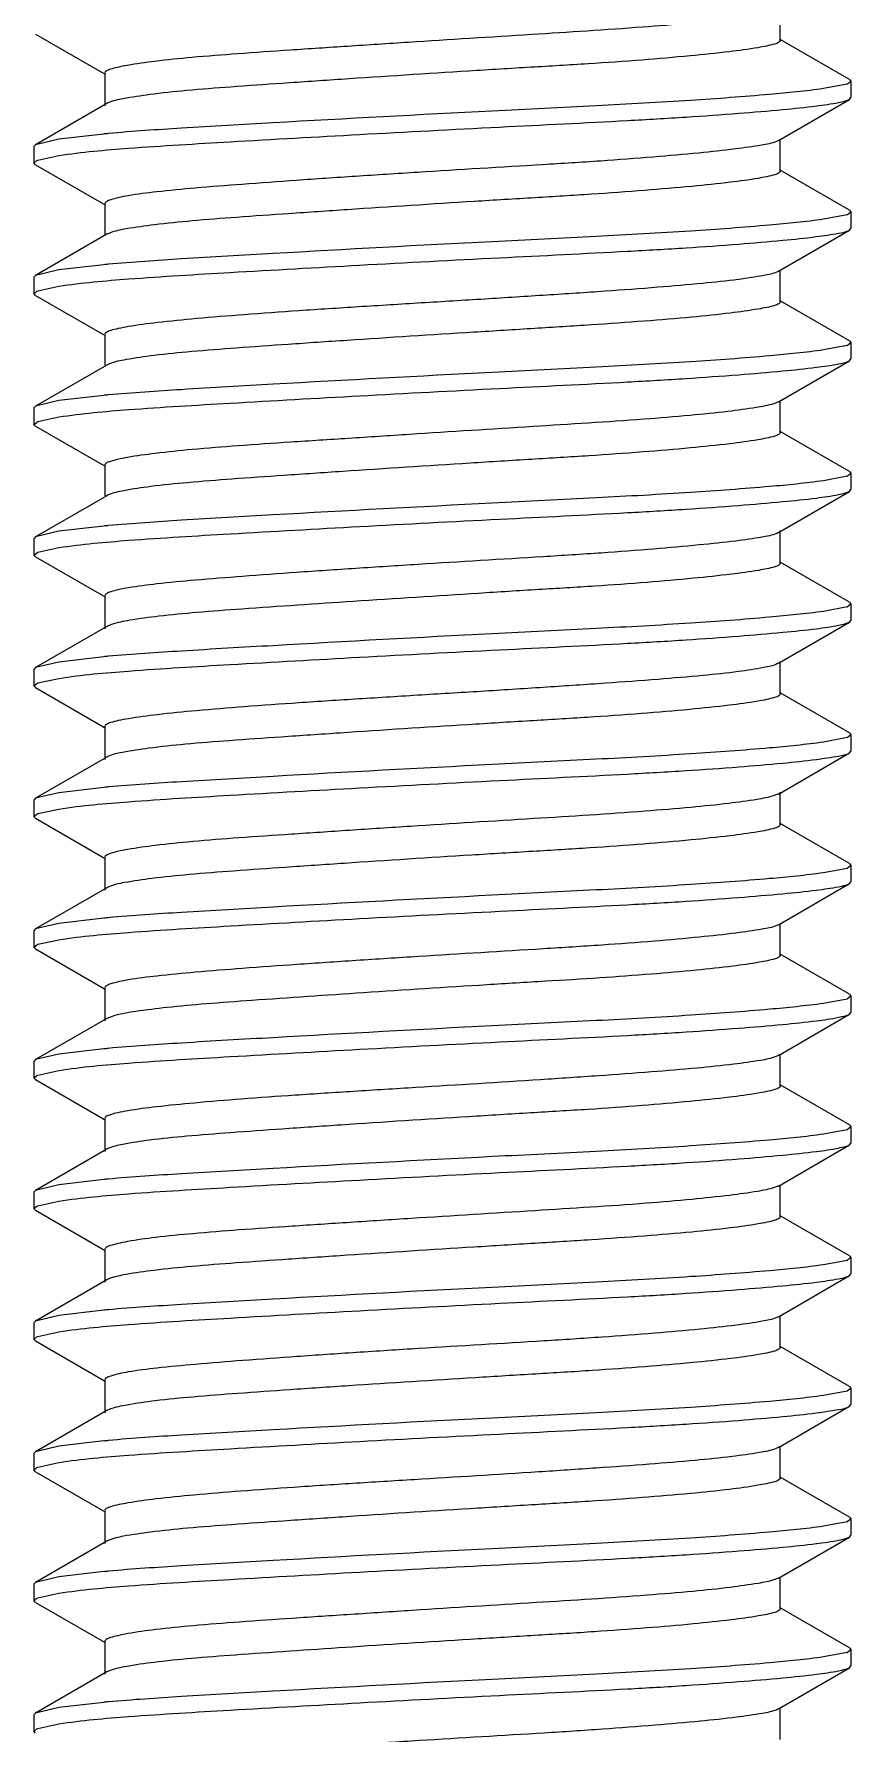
# Model space of a CAD drawing. Header units: millimetres. Extents: x 1991 to 2585, y -545 to -125.
# Drawn here: x 2374.75 to 2379.75, y -467.57 to -457.17 of the extents above; entities that cross this region are included whole.
import ezdxf

# ---------------------------------------------------------------- set-up
doc = ezdxf.new("R2010")
doc.units = ezdxf.units.MM
doc.header["$LTSCALE"] = 0.1
doc.layers.get('0').update_dxf_attribs({"lineweight": 13})

msp = doc.modelspace()

# ---------------------------------------------------------------- linework, layer by layer
at = {"color": 7, "linetype": 'Continuous'}
for p, q in [((2379.317, -457.211), (2379.317, -457.023)), ((2374.759, -457.171), (2375.181, -457.415)), ((2379.741, -457.449), (2379.317, -457.204)), ((2375.184, -457.411), (2375.184, -457.611)), ((2379.726, -457.478), (2379.583, -457.505)), ((2379.75, -457.461), (2379.729, -457.477)), ((2379.741, -457.449), (2379.75, -457.46)), ((2379.75, -457.46), (2379.75, -457.56)), ((2375.196, -457.597), (2374.76, -457.849)), ((2375.203, -457.593), (2375.196, -457.597)), ((2379.307, -457.823), (2379.742, -457.571)), ((2379.742, -457.571), (2379.75, -457.56)), ((2375.178, -457.783), (2374.903, -457.815)), ((2374.76, -457.849), (2374.75, -457.86)), ((2374.75, -457.86), (2374.75, -457.96)), ((2374.903, -457.815), (2374.76, -457.849)), ((2379.307, -457.823), (2379.295, -457.829)), ((2379.317, -458.011), (2379.317, -457.823)), ((2374.75, -457.961), (2374.768, -457.946)), ((2374.759, -457.971), (2374.75, -457.96)), ((2374.759, -457.971), (2375.181, -458.215)), ((2374.768, -457.946), (2374.774, -457.943)), ((2374.774, -457.943), (2374.903, -457.915)), ((2379.741, -458.249), (2379.317, -458.004)), ((2375.184, -458.211), (2375.184, -458.397)), ((2379.726, -458.278), (2379.582, -458.305)), ((2379.75, -458.261), (2379.728, -458.277)), ((2379.741, -458.249), (2379.75, -458.26)), ((2379.75, -458.26), (2379.75, -458.36)), ((2375.196, -458.397), (2374.76, -458.649)), ((2375.214, -458.389), (2375.196, -458.397)), ((2379.307, -458.623), (2379.742, -458.371)), ((2379.742, -458.371), (2379.75, -458.36)), ((2374.903, -458.615), (2374.76, -458.649)), ((2375.178, -458.583), (2374.903, -458.615)), ((2379.307, -458.622), (2379.301, -458.626)), ((2379.317, -458.811), (2379.317, -458.623)), ((2374.76, -458.649), (2374.75, -458.66)), ((2374.75, -458.66), (2374.75, -458.76)), ((2374.768, -458.746), (2374.774, -458.743)), ((2374.774, -458.743), (2374.903, -458.715)), ((2374.759, -458.771), (2374.75, -458.76)), ((2374.751, -458.761), (2374.768, -458.746)), ((2374.759, -458.771), (2375.181, -459.015)), ((2379.741, -459.049), (2379.317, -458.804)), ((2375.184, -459.011), (2375.184, -459.197)), ((2379.741, -459.049), (2379.75, -459.06)), ((2379.726, -459.078), (2379.583, -459.105)), ((2379.75, -459.061), (2379.729, -459.077)), ((2379.75, -459.06), (2379.75, -459.16)), ((2375.196, -459.197), (2374.76, -459.449)), ((2375.212, -459.189), (2375.196, -459.197)), ((2379.307, -459.423), (2379.742, -459.171)), ((2379.742, -459.171), (2379.75, -459.16)), ((2374.76, -459.449), (2374.75, -459.46)), ((2374.75, -459.46), (2374.75, -459.56)), ((2374.903, -459.415), (2374.76, -459.449)), ((2375.178, -459.383), (2374.903, -459.415)), ((2379.307, -459.422), (2379.278, -459.434)), ((2379.317, -459.611), (2379.317, -459.423)), ((2374.759, -459.571), (2374.75, -459.56)), ((2374.751, -459.561), (2374.768, -459.546)), ((2374.759, -459.571), (2375.181, -459.815)), ((2374.768, -459.546), (2374.774, -459.543)), ((2374.774, -459.543), (2374.903, -459.515)), ((2379.741, -459.849), (2379.317, -459.604)), ((2375.184, -459.811), (2375.184, -459.997)), ((2379.726, -459.878), (2379.583, -459.905)), ((2379.75, -459.861), (2379.729, -459.877)), ((2379.741, -459.849), (2379.75, -459.86)), ((2379.75, -459.86), (2379.75, -459.96)), ((2375.205, -459.992), (2375.196, -459.997)), ((2379.307, -460.223), (2379.742, -459.971)), ((2379.742, -459.971), (2379.75, -459.96)), ((2375.196, -459.997), (2374.76, -460.249)), ((2375.178, -460.183), (2374.903, -460.215)), ((2374.76, -460.249), (2374.75, -460.26)), ((2374.75, -460.26), (2374.75, -460.36)), ((2374.903, -460.215), (2374.76, -460.249)), ((2379.307, -460.223), (2379.296, -460.228)), ((2379.317, -460.411), (2379.317, -460.211)), ((2374.759, -460.371), (2374.75, -460.36)), ((2374.751, -460.361), (2374.768, -460.346)), ((2374.759, -460.371), (2375.181, -460.615)), ((2374.768, -460.346), (2374.774, -460.343)), ((2374.774, -460.343), (2374.903, -460.315)), ((2379.741, -460.649), (2379.317, -460.404)), ((2375.184, -460.611), (2375.184, -460.811)), ((2379.726, -460.678), (2379.582, -460.705)), ((2379.75, -460.661), (2379.728, -460.677)), ((2379.741, -460.649), (2379.75, -460.66)), ((2379.75, -460.66), (2379.75, -460.76)), ((2375.196, -460.797), (2374.76, -461.049)), ((2375.224, -460.785), (2375.196, -460.797)), ((2379.307, -461.023), (2379.742, -460.771)), ((2379.742, -460.771), (2379.75, -460.76)), ((2374.903, -461.015), (2374.76, -461.049)), ((2375.178, -460.983), (2374.903, -461.015)), ((2379.307, -461.022), (2379.301, -461.025)), ((2379.317, -461.211), (2379.317, -461.011)), ((2374.76, -461.049), (2374.75, -461.06)), ((2374.75, -461.06), (2374.75, -461.16)), ((2374.774, -461.143), (2374.903, -461.115)), ((2374.759, -461.171), (2374.75, -461.16)), ((2374.75, -461.161), (2374.768, -461.146)), ((2374.759, -461.171), (2375.181, -461.415)), ((2374.768, -461.146), (2374.774, -461.143)), ((2379.741, -461.449), (2379.317, -461.204)), ((2375.184, -461.411), (2375.184, -461.611)), ((2379.726, -461.478), (2379.583, -461.505)), ((2379.75, -461.461), (2379.729, -461.477)), ((2379.741, -461.449), (2379.75, -461.46)), ((2379.75, -461.46), (2379.75, -461.56)), ((2375.196, -461.597), (2374.76, -461.849)), ((2375.202, -461.594), (2375.196, -461.597)), ((2379.307, -461.823), (2379.742, -461.571)), ((2379.742, -461.571), (2379.75, -461.56)), ((2374.76, -461.849), (2374.75, -461.86)), ((2374.75, -461.86), (2374.75, -461.96)), ((2374.903, -461.815), (2374.76, -461.849)), ((2375.178, -461.783), (2374.903, -461.815)), ((2379.307, -461.822), (2379.28, -461.833)), ((2379.317, -462.011), (2379.317, -461.811)), ((2374.75, -461.961), (2374.768, -461.946)), ((2374.759, -461.971), (2374.75, -461.96)), ((2374.768, -461.946), (2374.774, -461.943)), ((2374.774, -461.943), (2374.903, -461.915)), ((2374.759, -461.971), (2375.181, -462.215)), ((2379.741, -462.249), (2379.317, -462.004)), ((2375.184, -462.211), (2375.184, -462.411)), ((2379.726, -462.278), (2379.583, -462.305)), ((2379.75, -462.261), (2379.729, -462.277)), ((2379.741, -462.249), (2379.75, -462.26)), ((2379.75, -462.26), (2379.75, -462.36)), ((2379.307, -462.623), (2379.742, -462.371)), ((2379.742, -462.371), (2379.75, -462.36)), ((2375.196, -462.397), (2374.76, -462.649)), ((2375.208, -462.391), (2375.196, -462.397)), ((2375.178, -462.583), (2374.903, -462.615)), ((2374.76, -462.649), (2374.75, -462.66)), ((2374.75, -462.66), (2374.75, -462.76)), ((2374.903, -462.615), (2374.76, -462.649)), ((2379.307, -462.623), (2379.296, -462.628)), ((2379.317, -462.811), (2379.317, -462.623)), ((2374.759, -462.771), (2374.75, -462.76)), ((2374.75, -462.761), (2374.768, -462.746)), ((2374.759, -462.771), (2375.181, -463.015)), ((2374.768, -462.746), (2374.774, -462.743)), ((2374.774, -462.743), (2374.903, -462.715)), ((2379.741, -463.049), (2379.317, -462.804)), ((2375.184, -463.011), (2375.184, -463.211)), ((2379.726, -463.078), (2379.582, -463.105)), ((2379.75, -463.061), (2379.728, -463.077)), ((2379.741, -463.049), (2379.75, -463.06)), ((2379.75, -463.06), (2379.75, -463.16)), ((2375.196, -463.197), (2374.76, -463.449)), ((2375.246, -463.179), (2375.196, -463.197)), ((2379.307, -463.423), (2379.742, -463.171)), ((2379.742, -463.171), (2379.75, -463.16)), ((2374.903, -463.415), (2374.76, -463.449)), ((2375.178, -463.383), (2374.903, -463.415)), ((2379.307, -463.422), (2379.292, -463.43)), ((2379.317, -463.611), (2379.317, -463.423)), ((2374.76, -463.449), (2374.75, -463.46)), ((2374.75, -463.46), (2374.75, -463.56)), ((2374.774, -463.543), (2374.903, -463.515)), ((2374.759, -463.571), (2374.75, -463.56)), ((2374.751, -463.561), (2374.768, -463.546)), ((2374.759, -463.571), (2375.181, -463.815)), ((2374.768, -463.546), (2374.774, -463.543)), ((2379.741, -463.849), (2379.317, -463.604)), ((2375.184, -463.811), (2375.184, -464.011)), ((2379.726, -463.878), (2379.583, -463.905)), ((2379.75, -463.861), (2379.729, -463.877)), ((2379.741, -463.849), (2379.75, -463.86)), ((2379.75, -463.86), (2379.75, -463.96)), ((2375.196, -463.997), (2374.76, -464.249)), ((2375.203, -463.993), (2375.196, -463.997)), ((2379.307, -464.223), (2379.742, -463.971)), ((2379.742, -463.971), (2379.75, -463.96)), ((2374.76, -464.249), (2374.75, -464.26)), ((2374.903, -464.215), (2374.76, -464.249)), ((2375.178, -464.183), (2374.903, -464.215)), ((2379.307, -464.222), (2379.282, -464.232)), ((2379.317, -464.411), (2379.317, -464.223)), ((2374.75, -464.26), (2374.75, -464.36)), ((2374.75, -464.361), (2374.768, -464.346)), ((2374.768, -464.346), (2374.774, -464.343)), ((2374.774, -464.343), (2374.903, -464.315)), ((2374.759, -464.371), (2374.75, -464.36)), ((2374.759, -464.371), (2375.181, -464.615)), ((2379.741, -464.649), (2379.317, -464.404)), ((2375.184, -464.611), (2375.184, -464.811)), ((2379.75, -464.661), (2379.729, -464.677)), ((2379.741, -464.649), (2379.75, -464.66)), ((2379.75, -464.66), (2379.75, -464.76)), ((2379.307, -465.023), (2379.742, -464.771)), ((2379.726, -464.678), (2379.583, -464.705)), ((2379.742, -464.771), (2379.75, -464.76)), ((2375.196, -464.797), (2374.76, -465.049)), ((2375.213, -464.789), (2375.196, -464.797)), ((2375.178, -464.983), (2374.903, -465.015)), ((2374.76, -465.049), (2374.75, -465.06)), ((2374.75, -465.06), (2374.75, -465.16)), ((2374.903, -465.015), (2374.76, -465.049)), ((2379.307, -465.023), (2379.297, -465.028)), ((2379.317, -465.211), (2379.317, -465.023)), ((2374.75, -465.161), (2374.768, -465.146)), ((2374.759, -465.171), (2374.75, -465.16)), ((2374.759, -465.171), (2375.181, -465.415)), ((2374.768, -465.146), (2374.774, -465.143)), ((2374.774, -465.143), (2374.903, -465.115)), ((2379.741, -465.449), (2379.317, -465.204)), ((2375.184, -465.411), (2375.184, -465.611)), ((2379.726, -465.478), (2379.582, -465.505)), ((2379.75, -465.461), (2379.729, -465.477)), ((2379.741, -465.449), (2379.75, -465.46)), ((2379.75, -465.46), (2379.75, -465.56)), ((2375.196, -465.597), (2374.76, -465.849)), ((2375.215, -465.588), (2375.196, -465.597)), ((2379.307, -465.823), (2379.742, -465.571)), ((2379.742, -465.571), (2379.75, -465.56)), ((2374.903, -465.815), (2374.76, -465.849)), ((2375.178, -465.783), (2374.903, -465.815)), ((2374.76, -465.849), (2374.75, -465.86)), ((2374.75, -465.86), (2374.75, -465.96)), ((2374.774, -465.943), (2374.903, -465.915)), ((2379.307, -465.822), (2379.289, -465.831)), ((2379.317, -466.011), (2379.317, -465.823)), ((2374.759, -465.971), (2374.75, -465.96)), ((2374.751, -465.961), (2374.768, -465.946)), ((2374.759, -465.971), (2375.181, -466.215)), ((2374.768, -465.946), (2374.774, -465.943)), ((2379.741, -466.249), (2379.317, -466.004)), ((2375.184, -466.211), (2375.184, -466.411)), ((2379.726, -466.278), (2379.583, -466.305)), ((2379.75, -466.261), (2379.728, -466.277)), ((2379.741, -466.249), (2379.75, -466.26)), ((2379.75, -466.26), (2379.75, -466.36)), ((2375.196, -466.397), (2374.76, -466.649)), ((2375.205, -466.392), (2375.196, -466.397)), ((2379.307, -466.623), (2379.742, -466.371)), ((2379.742, -466.371), (2379.75, -466.36)), ((2374.903, -466.615), (2374.76, -466.649)), ((2375.178, -466.583), (2374.903, -466.615)), ((2379.307, -466.622), (2379.284, -466.632)), ((2379.317, -466.811), (2379.317, -466.623)), ((2374.76, -466.649), (2374.75, -466.66)), ((2374.75, -466.66), (2374.75, -466.76)), ((2374.751, -466.761), (2374.768, -466.746)), ((2374.768, -466.746), (2374.774, -466.743)), ((2374.774, -466.743), (2374.903, -466.715)), ((2374.759, -466.771), (2374.75, -466.76)), ((2374.759, -466.771), (2375.181, -467.015)), ((2379.741, -467.049), (2379.317, -466.804)), ((2375.184, -467.011), (2375.184, -467.211)), ((2379.75, -467.061), (2379.729, -467.077)), ((2379.741, -467.049), (2379.75, -467.06)), ((2379.75, -467.06), (2379.75, -467.16)), ((2379.726, -467.078), (2379.583, -467.105)), ((2379.742, -467.171), (2379.75, -467.16)), ((2375.196, -467.197), (2374.76, -467.449)), ((2375.222, -467.186), (2375.196, -467.197)), ((2379.307, -467.423), (2379.742, -467.171)), ((2374.76, -467.449), (2374.75, -467.46)), ((2374.75, -467.46), (2374.75, -467.56)), ((2374.903, -467.415), (2374.76, -467.449)), ((2375.178, -467.383), (2374.903, -467.415)), ((2379.307, -467.423), (2379.297, -467.428)), ((2379.317, -467.611), (2379.317, -467.423)), ((2374.759, -467.571), (2374.75, -467.56)), ((2374.751, -467.561), (2374.768, -467.546)), ((2374.768, -467.546), (2374.774, -467.543)), ((2374.774, -467.543), (2374.903, -467.515))]:
    msp.add_line(p, q, dxfattribs=at)
for centre, radius, start, end in [((2379.676, -457.329), 0.157, 288.6055, 289.6462), ((2376.02, -466.871), 9.127, 95.1221, 95.2927), ((2379.677, -458.133), 0.152, 288.6909, 289.756), ((2376.03, -467.773), 9.229, 95.1259, 95.2947), ((2379.678, -458.935), 0.15, 288.5155, 289.5946), ((2376.035, -468.643), 9.3, 95.1188, 95.2862), ((2379.676, -459.729), 0.156, 288.5383, 289.5806), ((2376.021, -469.287), 9.143, 95.1194, 95.2897), ((2379.676, -460.531), 0.155, 288.6905, 289.7396), ((2376.034, -470.224), 9.281, 95.1229, 95.2908), ((2379.679, -461.337), 0.148, 288.5841, 289.6763), ((2376.037, -471.045), 9.302, 95.1289, 95.2962), ((2379.677, -462.131), 0.155, 288.4987, 289.55), ((2376.024, -471.722), 9.178, 95.1177, 95.2873), ((2379.676, -462.929), 0.157, 288.6502, 289.6894), ((2376.03, -472.585), 9.241, 95.1228, 95.2913), ((2379.678, -463.736), 0.15, 288.6348, 289.7167), ((2376.034, -473.417), 9.274, 95.1305, 95.2983), ((2379.677, -464.533), 0.153, 288.4943, 289.5594), ((2376.03, -474.188), 9.245, 95.1211, 95.2897), ((2379.679, -465.339), 0.146, 288.8066, 289.9085), ((2376.031, -474.998), 9.254, 95.1223, 95.2905), ((2379.677, -466.134), 0.152, 288.6791, 289.7505), ((2376.03, -475.766), 9.222, 95.1305, 95.2993), ((2379.678, -466.935), 0.151, 288.528, 289.6045), ((2376.032, -476.599), 9.256, 95.1246, 95.2931)]:
    msp.add_arc(centre, radius, start, end, dxfattribs=at)
for points, knots in [([(2379.275, -457.034), (2379.24, -457.045), (2379.145, -457.062), (2378.972, -457.085), (2378.742, -457.108), (2378.343, -457.14), (2377.771, -457.176), (2377.169, -457.214), (2376.676, -457.246), (2376.328, -457.269), (2376.01, -457.291), (2375.734, -457.312), (2375.509, -457.335), (2375.357, -457.356), (2375.267, -457.373), (2375.223, -457.385), (2375.197, -457.394), (2375.184, -457.405), (2375.184, -457.41)], [0, 0, 0, 0, 0.027272, 0.070088, 0.126875, 0.195939, 0.361395, 0.544538, 0.635144, 0.720918, 0.79908, 0.867088, 0.922521, 0.96375, 0.978668, 0.989617, 0.996555, 1, 1, 1, 1]), ([(2379.317, -457.211), (2379.317, -457.215), (2379.305, -457.226), (2379.26, -457.24), (2379.157, -457.26), (2378.985, -457.283), (2378.749, -457.307), (2378.461, -457.332), (2378.135, -457.355), (2377.782, -457.375), (2377.278, -457.406), (2376.771, -457.439), (2376.285, -457.472), (2375.969, -457.494), (2375.699, -457.515), (2375.478, -457.538), (2375.319, -457.562), (2375.232, -457.58), (2375.203, -457.593)], [0, 0, 0, 0, 0.003442, 0.010168, 0.035519, 0.077942, 0.136199, 0.207493, 0.287485, 0.372467, 0.464083, 0.653075, 0.740355, 0.816808, 0.88245, 0.937075, 0.977037, 1, 1, 1, 1]), ([(2374.903, -457.915), (2375.044, -457.893), (2375.394, -457.863), (2376.007, -457.827), (2376.764, -457.784), (2377.575, -457.741), (2378.241, -457.709), (2378.729, -457.681), (2379.046, -457.658), (2379.312, -457.636), (2379.516, -457.615), (2379.644, -457.597), (2379.711, -457.583), (2379.734, -457.575), (2379.742, -457.571)], [0, 0, 0, 0, 0.088359, 0.216646, 0.380121, 0.556719, 0.718421, 0.792406, 0.858904, 0.914634, 0.95723, 0.985574, 0.994417, 1, 1, 1, 1]), ([(2379.583, -457.505), (2379.473, -457.521), (2379.202, -457.547), (2378.739, -457.581), (2378.172, -457.612), (2377.321, -457.654), (2376.474, -457.7), (2375.691, -457.744), (2375.354, -457.767), (2375.205, -457.78)], [0, 0, 0, 0, 0.075677, 0.185981, 0.317933, 0.463383, 0.769321, 0.897416, 1, 1, 1, 1]), ([(2379.295, -457.829), (2379.266, -457.84), (2379.181, -457.856), (2379.023, -457.878), (2378.802, -457.902), (2378.527, -457.926), (2378.208, -457.95), (2377.727, -457.98), (2377.227, -458.009), (2376.724, -458.042), (2376.366, -458.066), (2376.039, -458.09), (2375.754, -458.112), (2375.521, -458.134), (2375.364, -458.154), (2375.271, -458.171), (2375.225, -458.184), (2375.197, -458.194), (2375.184, -458.205), (2375.184, -458.21)], [0, 0, 0, 0, 0.022867, 0.061938, 0.116205, 0.18354, 0.26167, 0.348015, 0.532927, 0.625163, 0.712963, 0.793127, 0.86294, 0.920121, 0.962537, 0.977815, 0.989058, 0.996294, 1, 1, 1, 1]), ([(2379.317, -458.011), (2379.317, -458.015), (2379.305, -458.026), (2379.261, -458.04), (2379.16, -458.06), (2378.992, -458.082), (2378.76, -458.106), (2378.477, -458.13), (2378.156, -458.153), (2377.808, -458.174), (2377.31, -458.204), (2376.808, -458.237), (2376.323, -458.27), (2376.006, -458.292), (2375.732, -458.313), (2375.507, -458.335), (2375.338, -458.359), (2375.246, -458.376), (2375.214, -458.389)], [0, 0, 0, 0, 0.003427, 0.010026, 0.034958, 0.076561, 0.133893, 0.204155, 0.283126, 0.367091, 0.457463, 0.645352, 0.732847, 0.810155, 0.876453, 0.932411, 0.974478, 1, 1, 1, 1]), ([(2379.582, -458.305), (2379.473, -458.32), (2379.202, -458.347), (2378.738, -458.381), (2378.172, -458.412), (2377.32, -458.453), (2376.474, -458.5), (2375.691, -458.545), (2375.354, -458.567), (2375.205, -458.58)], [0, 0, 0, 0, 0.075654, 0.186043, 0.318087, 0.463375, 0.769447, 0.897598, 1, 1, 1, 1]), ([(2374.903, -458.715), (2375.044, -458.693), (2375.394, -458.663), (2376.007, -458.627), (2376.764, -458.584), (2377.575, -458.541), (2378.241, -458.509), (2378.729, -458.481), (2379.046, -458.459), (2379.312, -458.436), (2379.516, -458.416), (2379.651, -458.394), (2379.722, -458.383), (2379.742, -458.371)], [0, 0, 0, 0, 0.088358, 0.216636, 0.380112, 0.556738, 0.71844, 0.792368, 0.858898, 0.914642, 0.95724, 0.985582, 1, 1, 1, 1]), ([(2379.301, -458.626), (2379.275, -458.639), (2379.193, -458.654), (2379.041, -458.678), (2378.824, -458.7), (2378.553, -458.723), (2378.235, -458.747), (2377.882, -458.77), (2377.507, -458.794), (2377.122, -458.817), (2376.743, -458.841), (2376.381, -458.864), (2376.05, -458.888), (2375.762, -458.911), (2375.526, -458.934), (2375.366, -458.955), (2375.271, -458.972), (2375.225, -458.984), (2375.198, -458.993), (2375.184, -459.004), (2375.184, -459.009)], [0, 0, 0, 0, 0.021333, 0.059026, 0.112005, 0.178683, 0.256517, 0.342795, 0.43459, 0.528589, 0.621436, 0.70991, 0.790954, 0.861561, 0.919337, 0.962431, 0.977925, 0.98921, 0.996381, 1, 1, 1, 1]), ([(2379.317, -458.811), (2379.317, -458.815), (2379.305, -458.826), (2379.261, -458.84), (2379.16, -458.86), (2378.991, -458.882), (2378.759, -458.907), (2378.475, -458.93), (2378.154, -458.953), (2377.806, -458.974), (2377.307, -459.005), (2376.804, -459.037), (2376.32, -459.07), (2376.002, -459.092), (2375.729, -459.113), (2375.504, -459.135), (2375.336, -459.159), (2375.245, -459.177), (2375.212, -459.189)], [0, 0, 0, 0, 0.003391, 0.009965, 0.03494, 0.076639, 0.134036, 0.204374, 0.283528, 0.367439, 0.458076, 0.645992, 0.733472, 0.810792, 0.87697, 0.932856, 0.974674, 1, 1, 1, 1]), ([(2379.583, -459.105), (2379.473, -459.12), (2379.202, -459.147), (2378.739, -459.181), (2378.172, -459.212), (2377.32, -459.254), (2376.474, -459.3), (2375.691, -459.345), (2375.354, -459.367), (2375.205, -459.38)], [0, 0, 0, 0, 0.075629, 0.185981, 0.318019, 0.463381, 0.76933, 0.897521, 1, 1, 1, 1]), ([(2374.903, -459.515), (2375.044, -459.493), (2375.393, -459.463), (2376.007, -459.427), (2376.764, -459.384), (2377.575, -459.341), (2378.241, -459.309), (2378.729, -459.281), (2379.046, -459.258), (2379.312, -459.236), (2379.516, -459.215), (2379.644, -459.197), (2379.712, -459.183), (2379.734, -459.175), (2379.742, -459.171)], [0, 0, 0, 0, 0.088291, 0.216568, 0.38007, 0.556638, 0.71833, 0.792245, 0.858813, 0.914552, 0.957091, 0.985541, 0.99446, 1, 1, 1, 1]), ([(2379.278, -459.434), (2379.243, -459.445), (2379.149, -459.461), (2378.978, -459.485), (2378.749, -459.508), (2378.351, -459.54), (2377.778, -459.575), (2377.176, -459.614), (2376.682, -459.646), (2376.332, -459.669), (2376.013, -459.69), (2375.736, -459.712), (2375.511, -459.735), (2375.358, -459.756), (2375.268, -459.773), (2375.223, -459.785), (2375.197, -459.794), (2375.184, -459.805), (2375.184, -459.81)], [0, 0, 0, 0, 0.026752, 0.069172, 0.125672, 0.194521, 0.359873, 0.54322, 0.63402, 0.72002, 0.798396, 0.866616, 0.92224, 0.963598, 0.978566, 0.98956, 0.996539, 1, 1, 1, 1]), ([(2379.317, -459.611), (2379.317, -459.615), (2379.305, -459.626), (2379.26, -459.64), (2379.157, -459.66), (2378.987, -459.683), (2378.751, -459.707), (2378.464, -459.731), (2378.14, -459.754), (2377.787, -459.775), (2377.285, -459.806), (2376.779, -459.839), (2376.294, -459.872), (2375.977, -459.894), (2375.706, -459.915), (2375.484, -459.937), (2375.323, -459.961), (2375.235, -459.979), (2375.205, -459.992)], [0, 0, 0, 0, 0.003429, 0.010119, 0.035383, 0.077634, 0.135678, 0.206732, 0.286545, 0.371249, 0.462624, 0.651369, 0.738689, 0.815357, 0.881134, 0.936056, 0.976469, 1, 1, 1, 1]), ([(2374.903, -460.315), (2375.044, -460.293), (2375.393, -460.263), (2376.007, -460.227), (2376.764, -460.184), (2377.575, -460.141), (2378.241, -460.109), (2378.729, -460.081), (2379.046, -460.058), (2379.312, -460.036), (2379.516, -460.015), (2379.644, -459.997), (2379.711, -459.982), (2379.734, -459.975), (2379.742, -459.971)], [0, 0, 0, 0, 0.08826, 0.216571, 0.380114, 0.556647, 0.71834, 0.792328, 0.858885, 0.914619, 0.957211, 0.985543, 0.994418, 1, 1, 1, 1]), ([(2379.583, -459.905), (2379.473, -459.921), (2379.202, -459.947), (2378.739, -459.981), (2378.173, -460.012), (2377.321, -460.054), (2376.474, -460.1), (2375.691, -460.144), (2375.354, -460.167), (2375.205, -460.18)], [0, 0, 0, 0, 0.075679, 0.185971, 0.317932, 0.463384, 0.769331, 0.89743, 1, 1, 1, 1]), ([(2379.296, -460.228), (2379.267, -460.24), (2379.182, -460.256), (2379.025, -460.278), (2378.804, -460.301), (2378.53, -460.326), (2378.211, -460.349), (2377.73, -460.38), (2377.229, -460.409), (2376.726, -460.442), (2376.368, -460.466), (2376.04, -460.49), (2375.755, -460.512), (2375.522, -460.534), (2375.364, -460.554), (2375.271, -460.571), (2375.225, -460.584), (2375.197, -460.593), (2375.184, -460.605), (2375.184, -460.61)], [0, 0, 0, 0, 0.022704, 0.061611, 0.115761, 0.183035, 0.261127, 0.34747, 0.532464, 0.62476, 0.712639, 0.792898, 0.862784, 0.920035, 0.962515, 0.977804, 0.989051, 0.996288, 1, 1, 1, 1]), ([(2379.317, -460.411), (2379.317, -460.415), (2379.305, -460.426), (2379.262, -460.44), (2379.163, -460.459), (2378.998, -460.481), (2378.769, -460.505), (2378.491, -460.529), (2378.175, -460.552), (2377.831, -460.572), (2377.338, -460.603), (2376.733, -460.642), (2376.158, -460.681), (2375.761, -460.71), (2375.532, -460.732), (2375.357, -460.755), (2375.26, -460.773), (2375.224, -460.785)], [0, 0, 0, 0, 0.003382, 0.009906, 0.034441, 0.075406, 0.131894, 0.201332, 0.27938, 0.362486, 0.451948, 0.638739, 0.80448, 0.871466, 0.928406, 0.972242, 1, 1, 1, 1]), ([(2379.582, -460.705), (2379.473, -460.72), (2379.202, -460.747), (2378.738, -460.781), (2378.172, -460.812), (2377.32, -460.853), (2376.474, -460.9), (2375.691, -460.945), (2375.354, -460.967), (2375.205, -460.98)], [0, 0, 0, 0, 0.075659, 0.18607, 0.318055, 0.463392, 0.769439, 0.89771, 1, 1, 1, 1]), ([(2374.903, -461.115), (2375.044, -461.093), (2375.393, -461.063), (2376.007, -461.027), (2376.764, -460.984), (2377.575, -460.941), (2378.241, -460.909), (2378.729, -460.881), (2379.046, -460.858), (2379.312, -460.836), (2379.516, -460.815), (2379.644, -460.797), (2379.711, -460.782), (2379.734, -460.775), (2379.742, -460.771)], [0, 0, 0, 0, 0.088259, 0.216625, 0.380133, 0.556663, 0.718378, 0.792402, 0.858914, 0.914648, 0.957247, 0.98558, 0.99444, 1, 1, 1, 1]), ([(2379.301, -461.025), (2379.275, -461.039), (2379.194, -461.054), (2379.042, -461.078), (2378.826, -461.1), (2378.554, -461.123), (2378.236, -461.146), (2377.883, -461.17), (2377.508, -461.194), (2377.123, -461.217), (2376.744, -461.241), (2376.382, -461.264), (2376.051, -461.288), (2375.762, -461.311), (2375.526, -461.334), (2375.366, -461.355), (2375.271, -461.372), (2375.225, -461.384), (2375.198, -461.393), (2375.184, -461.404), (2375.184, -461.409)], [0, 0, 0, 0, 0.021249, 0.058891, 0.11181, 0.178444, 0.256266, 0.34254, 0.434348, 0.528377, 0.621262, 0.709764, 0.790841, 0.861494, 0.919294, 0.962414, 0.97793, 0.989226, 0.996393, 1, 1, 1, 1]), ([(2379.317, -461.211), (2379.317, -461.215), (2379.305, -461.226), (2379.259, -461.24), (2379.156, -461.261), (2378.984, -461.283), (2378.746, -461.308), (2378.457, -461.332), (2378.131, -461.355), (2377.776, -461.376), (2377.272, -461.407), (2376.764, -461.44), (2376.278, -461.473), (2375.962, -461.495), (2375.692, -461.516), (2375.473, -461.539), (2375.315, -461.563), (2375.23, -461.58), (2375.202, -461.594)], [0, 0, 0, 0, 0.003449, 0.010142, 0.03562, 0.078165, 0.136658, 0.208153, 0.28837, 0.373449, 0.465398, 0.654615, 0.741817, 0.818231, 0.883597, 0.937994, 0.977513, 1, 1, 1, 1]), ([(2379.583, -461.505), (2379.473, -461.521), (2379.202, -461.547), (2378.739, -461.581), (2378.172, -461.612), (2377.32, -461.654), (2376.474, -461.7), (2375.691, -461.745), (2375.354, -461.767), (2375.205, -461.78)], [0, 0, 0, 0, 0.075633, 0.185974, 0.31805, 0.46338, 0.769328, 0.897532, 1, 1, 1, 1]), ([(2374.903, -461.915), (2375.044, -461.893), (2375.393, -461.863), (2376.007, -461.827), (2376.764, -461.784), (2377.575, -461.741), (2378.241, -461.709), (2378.729, -461.681), (2379.046, -461.659), (2379.312, -461.636), (2379.516, -461.616), (2379.651, -461.594), (2379.722, -461.583), (2379.742, -461.571)], [0, 0, 0, 0, 0.088286, 0.216637, 0.380142, 0.556676, 0.71844, 0.792419, 0.858914, 0.914647, 0.957267, 0.985601, 1, 1, 1, 1]), ([(2379.28, -461.833), (2379.246, -461.844), (2379.153, -461.861), (2378.984, -461.884), (2378.755, -461.907), (2378.358, -461.94), (2377.785, -461.975), (2377.182, -462.013), (2376.687, -462.045), (2376.336, -462.069), (2376.016, -462.09), (2375.739, -462.112), (2375.512, -462.134), (2375.359, -462.156), (2375.268, -462.173), (2375.223, -462.185), (2375.197, -462.194), (2375.184, -462.205), (2375.184, -462.21)], [0, 0, 0, 0, 0.026273, 0.068325, 0.124563, 0.193216, 0.358471, 0.542002, 0.632981, 0.71919, 0.797765, 0.866177, 0.921981, 0.963457, 0.978469, 0.989503, 0.99652, 1, 1, 1, 1]), ([(2379.317, -462.011), (2379.317, -462.015), (2379.305, -462.026), (2379.26, -462.04), (2379.158, -462.06), (2378.989, -462.082), (2378.754, -462.107), (2378.468, -462.131), (2378.145, -462.154), (2377.794, -462.175), (2377.294, -462.205), (2376.789, -462.238), (2376.304, -462.271), (2375.987, -462.293), (2375.715, -462.314), (2375.492, -462.336), (2375.328, -462.36), (2375.239, -462.378), (2375.208, -462.391)], [0, 0, 0, 0, 0.003424, 0.010069, 0.035222, 0.077262, 0.13505, 0.205813, 0.285388, 0.369763, 0.460847, 0.649281, 0.73665, 0.813589, 0.879486, 0.934813, 0.975774, 1, 1, 1, 1]), ([(2374.903, -462.715), (2375.044, -462.693), (2375.393, -462.663), (2376.007, -462.627), (2376.764, -462.584), (2377.575, -462.541), (2378.241, -462.509), (2378.729, -462.481), (2379.046, -462.458), (2379.312, -462.436), (2379.516, -462.415), (2379.644, -462.397), (2379.711, -462.383), (2379.734, -462.375), (2379.742, -462.371)], [0, 0, 0, 0, 0.088292, 0.216611, 0.380112, 0.556654, 0.718398, 0.792366, 0.858867, 0.914575, 0.957219, 0.985536, 0.994379, 1, 1, 1, 1]), ([(2379.583, -462.305), (2379.473, -462.321), (2379.202, -462.347), (2378.739, -462.381), (2378.172, -462.412), (2377.32, -462.454), (2376.474, -462.5), (2375.691, -462.545), (2375.354, -462.567), (2375.205, -462.58)], [0, 0, 0, 0, 0.075671, 0.18598, 0.317957, 0.463383, 0.769328, 0.89746, 1, 1, 1, 1]), ([(2379.296, -462.628), (2379.268, -462.64), (2379.183, -462.655), (2379.026, -462.678), (2378.806, -462.701), (2378.533, -462.726), (2378.214, -462.749), (2377.732, -462.78), (2377.231, -462.809), (2376.728, -462.842), (2376.369, -462.866), (2376.041, -462.889), (2375.756, -462.912), (2375.522, -462.934), (2375.35, -462.955), (2375.244, -462.977), (2375.197, -462.993), (2375.184, -463.005), (2375.184, -463.01)], [0, 0, 0, 0, 0.022554, 0.061309, 0.115348, 0.182566, 0.260624, 0.346967, 0.532042, 0.624396, 0.712349, 0.792699, 0.862657, 0.919972, 0.962515, 0.989048, 0.996284, 1, 1, 1, 1]), ([(2379.317, -462.811), (2379.317, -462.815), (2379.306, -462.826), (2379.264, -462.839), (2379.168, -462.858), (2379.008, -462.88), (2378.787, -462.904), (2378.516, -462.927), (2378.207, -462.95), (2377.872, -462.97), (2377.39, -462.999), (2376.79, -463.038), (2376.218, -463.077), (2375.817, -463.106), (2375.58, -463.127), (2375.394, -463.15), (2375.288, -463.168), (2375.246, -463.179)], [0, 0, 0, 0, 0.00331, 0.009686, 0.033543, 0.073405, 0.128453, 0.196268, 0.272978, 0.354652, 0.442249, 0.627147, 0.794417, 0.862749, 0.921545, 0.968323, 1, 1, 1, 1]), ([(2379.582, -463.105), (2379.473, -463.12), (2379.202, -463.147), (2378.738, -463.181), (2378.172, -463.212), (2377.32, -463.253), (2376.474, -463.3), (2375.691, -463.344), (2375.355, -463.367), (2375.205, -463.38)], [0, 0, 0, 0, 0.075649, 0.186075, 0.317953, 0.463388, 0.769432, 0.89747, 1, 1, 1, 1]), ([(2374.903, -463.515), (2375.044, -463.493), (2375.393, -463.463), (2376.007, -463.427), (2376.764, -463.384), (2377.575, -463.341), (2378.241, -463.309), (2378.729, -463.281), (2379.046, -463.258), (2379.312, -463.236), (2379.516, -463.215), (2379.644, -463.197), (2379.711, -463.182), (2379.734, -463.175), (2379.742, -463.171)], [0, 0, 0, 0, 0.088277, 0.216596, 0.380105, 0.556652, 0.718365, 0.792381, 0.858873, 0.914569, 0.957224, 0.98553, 0.9944, 1, 1, 1, 1]), ([(2379.292, -463.43), (2379.261, -463.442), (2379.174, -463.458), (2379.013, -463.481), (2378.79, -463.503), (2378.515, -463.526), (2378.195, -463.549), (2377.715, -463.581), (2377.215, -463.612), (2376.715, -463.643), (2376.359, -463.666), (2376.033, -463.689), (2375.75, -463.712), (2375.519, -463.735), (2375.362, -463.755), (2375.269, -463.772), (2375.224, -463.784), (2375.197, -463.793), (2375.184, -463.804), (2375.184, -463.809)], [0, 0, 0, 0, 0.023892, 0.063725, 0.118322, 0.186069, 0.264446, 0.350775, 0.535467, 0.627332, 0.714652, 0.794497, 0.863979, 0.920756, 0.963088, 0.978325, 0.989416, 0.996452, 1, 1, 1, 1]), ([(2379.317, -463.611), (2379.317, -463.615), (2379.305, -463.626), (2379.26, -463.64), (2379.156, -463.66), (2378.985, -463.683), (2378.748, -463.707), (2378.46, -463.732), (2378.134, -463.755), (2377.781, -463.775), (2377.277, -463.807), (2376.77, -463.839), (2376.284, -463.873), (2375.968, -463.895), (2375.698, -463.916), (2375.478, -463.938), (2375.318, -463.962), (2375.232, -463.98), (2375.203, -463.993)], [0, 0, 0, 0, 0.003472, 0.010169, 0.035557, 0.077986, 0.1363, 0.207624, 0.28765, 0.372591, 0.464316, 0.653319, 0.740576, 0.817096, 0.882592, 0.93722, 0.977095, 1, 1, 1, 1]), ([(2379.583, -463.905), (2379.473, -463.921), (2379.202, -463.947), (2378.738, -463.981), (2378.172, -464.012), (2377.32, -464.054), (2376.474, -464.1), (2375.691, -464.145), (2375.354, -464.167), (2375.205, -464.18)], [0, 0, 0, 0, 0.075633, 0.185979, 0.318056, 0.463381, 0.769332, 0.897526, 1, 1, 1, 1]), ([(2374.903, -464.315), (2375.044, -464.293), (2375.393, -464.263), (2376.007, -464.227), (2376.764, -464.184), (2377.575, -464.141), (2378.241, -464.109), (2378.729, -464.081), (2379.046, -464.059), (2379.312, -464.036), (2379.516, -464.015), (2379.644, -463.997), (2379.711, -463.982), (2379.734, -463.975), (2379.742, -463.971)], [0, 0, 0, 0, 0.088267, 0.216616, 0.380117, 0.556669, 0.718383, 0.792421, 0.858905, 0.914607, 0.957252, 0.985561, 0.994427, 1, 1, 1, 1]), ([(2379.282, -464.232), (2379.248, -464.243), (2379.157, -464.26), (2378.989, -464.283), (2378.761, -464.307), (2378.364, -464.34), (2377.791, -464.375), (2377.187, -464.413), (2376.692, -464.445), (2376.34, -464.468), (2376.019, -464.49), (2375.74, -464.512), (2375.513, -464.534), (2375.359, -464.555), (2375.268, -464.573), (2375.224, -464.585), (2375.197, -464.594), (2375.184, -464.606), (2375.184, -464.61)], [0, 0, 0, 0, 0.025831, 0.067541, 0.123538, 0.192012, 0.357177, 0.540876, 0.632018, 0.718423, 0.797182, 0.865771, 0.921742, 0.963326, 0.978377, 0.989447, 0.996501, 1, 1, 1, 1]), ([(2379.317, -464.411), (2379.317, -464.415), (2379.305, -464.426), (2379.261, -464.44), (2379.16, -464.46), (2378.991, -464.482), (2378.759, -464.507), (2378.475, -464.53), (2378.155, -464.553), (2377.806, -464.574), (2377.308, -464.605), (2376.805, -464.637), (2376.32, -464.67), (2376.003, -464.692), (2375.729, -464.713), (2375.504, -464.735), (2375.337, -464.759), (2375.245, -464.777), (2375.213, -464.789)], [0, 0, 0, 0, 0.003418, 0.010003, 0.034966, 0.076667, 0.134038, 0.204334, 0.283485, 0.367389, 0.457985, 0.64589, 0.733351, 0.810685, 0.876847, 0.932779, 0.974643, 1, 1, 1, 1]), ([(2374.903, -465.115), (2375.044, -465.093), (2375.394, -465.063), (2376.007, -465.027), (2376.764, -464.984), (2377.575, -464.941), (2378.241, -464.909), (2378.729, -464.881), (2379.046, -464.858), (2379.312, -464.836), (2379.516, -464.815), (2379.644, -464.797), (2379.711, -464.783), (2379.734, -464.775), (2379.742, -464.771)], [0, 0, 0, 0, 0.088357, 0.216646, 0.380122, 0.556716, 0.718419, 0.79241, 0.858906, 0.914635, 0.957231, 0.985574, 0.994419, 1, 1, 1, 1]), ([(2379.583, -464.705), (2379.473, -464.721), (2379.202, -464.747), (2378.739, -464.781), (2378.172, -464.812), (2377.32, -464.854), (2376.474, -464.9), (2375.691, -464.945), (2375.354, -464.967), (2375.205, -464.98)], [0, 0, 0, 0, 0.075674, 0.185989, 0.318014, 0.46341, 0.769347, 0.897546, 1, 1, 1, 1]), ([(2379.297, -465.028), (2379.268, -465.04), (2379.185, -465.055), (2379.028, -465.078), (2378.809, -465.101), (2378.535, -465.125), (2378.216, -465.149), (2377.735, -465.18), (2377.233, -465.209), (2376.73, -465.241), (2376.37, -465.266), (2376.042, -465.289), (2375.756, -465.312), (2375.522, -465.334), (2375.35, -465.355), (2375.244, -465.377), (2375.197, -465.393), (2375.184, -465.405), (2375.184, -465.41)], [0, 0, 0, 0, 0.022415, 0.06103, 0.114959, 0.182124, 0.26015, 0.34649, 0.531641, 0.624047, 0.712067, 0.792502, 0.862526, 0.9199, 0.962504, 0.989049, 0.996283, 1, 1, 1, 1]), ([(2379.317, -465.211), (2379.317, -465.215), (2379.305, -465.226), (2379.261, -465.24), (2379.161, -465.26), (2378.993, -465.282), (2378.762, -465.306), (2378.479, -465.33), (2378.16, -465.353), (2377.813, -465.374), (2377.316, -465.404), (2376.814, -465.436), (2376.33, -465.469), (2376.012, -465.491), (2375.738, -465.512), (2375.511, -465.534), (2375.342, -465.558), (2375.249, -465.576), (2375.215, -465.588)], [0, 0, 0, 0, 0.003319, 0.009853, 0.034859, 0.076308, 0.133439, 0.203571, 0.282368, 0.366133, 0.456336, 0.643979, 0.731547, 0.808951, 0.87545, 0.931603, 0.973986, 1, 1, 1, 1]), ([(2374.903, -465.915), (2375.044, -465.893), (2375.394, -465.863), (2376.007, -465.827), (2376.764, -465.784), (2377.575, -465.741), (2378.241, -465.709), (2378.729, -465.681), (2379.046, -465.659), (2379.312, -465.636), (2379.516, -465.616), (2379.651, -465.594), (2379.722, -465.583), (2379.742, -465.571)], [0, 0, 0, 0, 0.088361, 0.216639, 0.380114, 0.556741, 0.718442, 0.792373, 0.858901, 0.914644, 0.957242, 0.985585, 1, 1, 1, 1]), ([(2379.582, -465.505), (2379.473, -465.52), (2379.202, -465.547), (2378.738, -465.581), (2378.172, -465.612), (2377.32, -465.654), (2376.474, -465.7), (2375.691, -465.744), (2375.355, -465.767), (2375.205, -465.78)], [0, 0, 0, 0, 0.07558, 0.18602, 0.317893, 0.463354, 0.769392, 0.897439, 1, 1, 1, 1]), ([(2379.289, -465.831), (2379.257, -465.843), (2379.168, -465.859), (2379.004, -465.882), (2378.78, -465.904), (2378.503, -465.927), (2378.183, -465.95), (2377.703, -465.982), (2377.205, -466.012), (2376.706, -466.043), (2376.352, -466.066), (2376.028, -466.089), (2375.747, -466.112), (2375.516, -466.135), (2375.347, -466.157), (2375.243, -466.178), (2375.197, -466.193), (2375.184, -466.204), (2375.184, -466.209)], [0, 0, 0, 0, 0.024672, 0.06516, 0.120245, 0.18831, 0.266852, 0.353194, 0.537554, 0.629125, 0.716094, 0.795574, 0.864722, 0.921195, 0.963296, 0.989483, 0.996477, 1, 1, 1, 1]), ([(2379.317, -466.011), (2379.317, -466.015), (2379.305, -466.026), (2379.26, -466.04), (2379.157, -466.06), (2378.986, -466.083), (2378.751, -466.107), (2378.463, -466.131), (2378.139, -466.154), (2377.786, -466.175), (2377.284, -466.206), (2376.778, -466.239), (2376.292, -466.272), (2375.976, -466.294), (2375.705, -466.315), (2375.483, -466.337), (2375.322, -466.361), (2375.235, -466.379), (2375.205, -466.392)], [0, 0, 0, 0, 0.00346, 0.010148, 0.035424, 0.077697, 0.135788, 0.206888, 0.286684, 0.371455, 0.462884, 0.651634, 0.738961, 0.815611, 0.881307, 0.936219, 0.976553, 1, 1, 1, 1]), ([(2379.583, -466.305), (2379.473, -466.321), (2379.202, -466.347), (2378.738, -466.381), (2378.172, -466.412), (2377.32, -466.454), (2376.474, -466.5), (2375.691, -466.545), (2375.354, -466.567), (2375.205, -466.58)], [0, 0, 0, 0, 0.075636, 0.185984, 0.318036, 0.46338, 0.769335, 0.897496, 1, 1, 1, 1]), ([(2374.903, -466.715), (2375.044, -466.693), (2375.394, -466.663), (2376.007, -466.627), (2376.764, -466.584), (2377.575, -466.541), (2378.241, -466.509), (2378.729, -466.481), (2379.046, -466.458), (2379.312, -466.436), (2379.516, -466.415), (2379.644, -466.397), (2379.712, -466.383), (2379.734, -466.375), (2379.742, -466.371)], [0, 0, 0, 0, 0.088349, 0.21661, 0.380058, 0.556634, 0.718329, 0.792233, 0.858806, 0.914544, 0.957082, 0.985535, 0.994458, 1, 1, 1, 1]), ([(2379.284, -466.632), (2379.251, -466.643), (2379.16, -466.659), (2378.993, -466.683), (2378.767, -466.706), (2378.37, -466.739), (2377.797, -466.774), (2377.193, -466.812), (2376.696, -466.845), (2376.343, -466.868), (2376.022, -466.89), (2375.742, -466.912), (2375.514, -466.934), (2375.36, -466.955), (2375.269, -466.973), (2375.224, -466.985), (2375.197, -466.994), (2375.184, -467.006), (2375.184, -467.01)], [0, 0, 0, 0, 0.025426, 0.066813, 0.12259, 0.190901, 0.355979, 0.539834, 0.631125, 0.717713, 0.796643, 0.865394, 0.921521, 0.963205, 0.978291, 0.989393, 0.996479, 1, 1, 1, 1]), ([(2379.317, -466.811), (2379.317, -466.815), (2379.305, -466.826), (2379.262, -466.84), (2379.162, -466.859), (2378.997, -466.881), (2378.768, -466.906), (2378.489, -466.929), (2378.172, -466.952), (2377.828, -466.973), (2377.335, -467.003), (2376.728, -467.042), (2376.154, -467.081), (2375.757, -467.11), (2375.528, -467.132), (2375.354, -467.156), (2375.258, -467.174), (2375.222, -467.186)], [0, 0, 0, 0, 0.003397, 0.009886, 0.034533, 0.075567, 0.132178, 0.20163, 0.279969, 0.363087, 0.452703, 0.639645, 0.805281, 0.872073, 0.929016, 0.972547, 1, 1, 1, 1]), ([(2379.583, -467.105), (2379.473, -467.121), (2379.202, -467.147), (2378.738, -467.181), (2378.172, -467.212), (2377.32, -467.254), (2376.474, -467.3), (2375.691, -467.345), (2375.354, -467.367), (2375.205, -467.38)], [0, 0, 0, 0, 0.075678, 0.185987, 0.318064, 0.4634, 0.769377, 0.8976, 1, 1, 1, 1]), ([(2374.903, -467.515), (2375.044, -467.493), (2375.393, -467.463), (2376.007, -467.427), (2376.764, -467.384), (2377.575, -467.341), (2378.241, -467.309), (2378.729, -467.281), (2379.046, -467.258), (2379.312, -467.236), (2379.516, -467.215), (2379.644, -467.197), (2379.711, -467.182), (2379.734, -467.175), (2379.742, -467.171)], [0, 0, 0, 0, 0.088261, 0.216569, 0.380112, 0.556645, 0.71834, 0.792322, 0.858881, 0.914616, 0.957208, 0.98554, 0.994415, 1, 1, 1, 1]), ([(2379.297, -467.428), (2379.269, -467.44), (2379.186, -467.455), (2379.03, -467.478), (2378.81, -467.501), (2378.537, -467.525), (2378.218, -467.549), (2377.737, -467.58), (2377.235, -467.609), (2376.731, -467.641), (2376.372, -467.665), (2376.043, -467.689), (2375.757, -467.712), (2375.523, -467.734), (2375.35, -467.755), (2375.244, -467.777), (2375.197, -467.793), (2375.184, -467.805), (2375.184, -467.81)], [0, 0, 0, 0, 0.022286, 0.060773, 0.114595, 0.181709, 0.259707, 0.346043, 0.531268, 0.623723, 0.711803, 0.792318, 0.862405, 0.919833, 0.962497, 0.989054, 0.996285, 1, 1, 1, 1])]:
    msp.add_open_spline(points, degree=3, knots=knots, dxfattribs=at)

doc.saveas('drawing.dxf')
